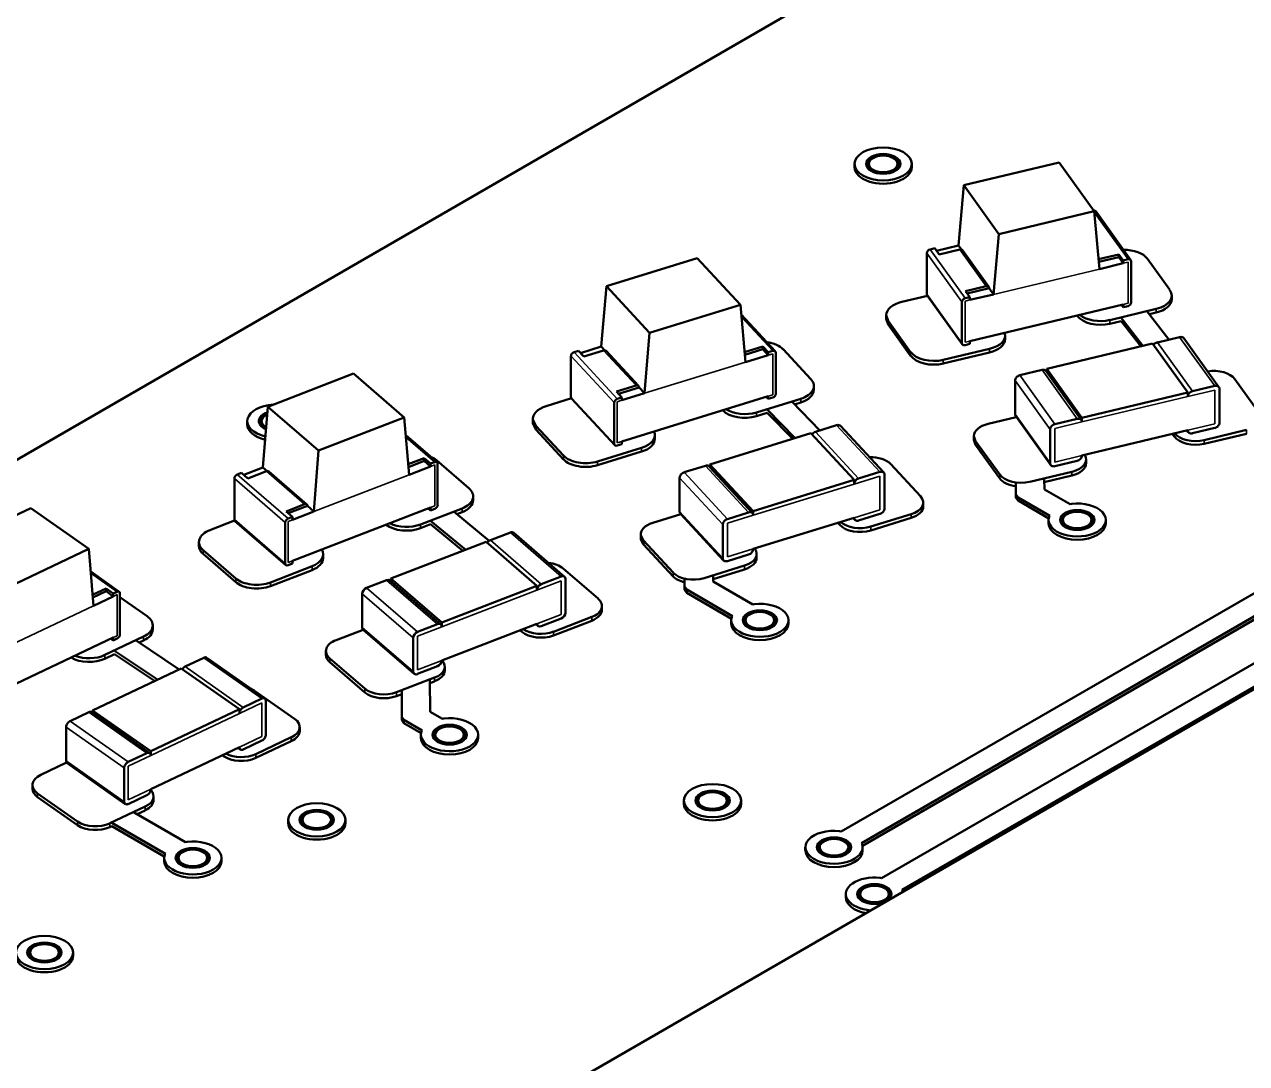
# Model space of a CAD drawing. Header units: inches. Extents: x 9.1 to 24.9, y 4.9 to 17.
# Drawn here: x 14.324 to 15.584, y 13.139 to 14.211 of the extents above; entities that cross this region are included whole.
import ezdxf

# ---------------------------------------------------------------- set-up
doc = ezdxf.new("R2010")
doc.units = ezdxf.units.IN
doc.header["$MEASUREMENT"] = 0
doc.layers.add('Visible (ANSI)', color=7, linetype='Continuous', lineweight=50)
doc.layers.add('Visible Narrow (ANSI)', color=7, linetype='Continuous', lineweight=35)

msp = doc.modelspace()

# ---------------------------------------------------------------- linework, layer by layer
at = {"layer": 'Visible (ANSI)'}
for p, q in [((12.5775, 12.7584), (15.1343, 14.2346)), ((15.18, 14.0672), (15.18, 14.0638)), ((15.2391, 14.0672), (15.2391, 14.0638)), ((15.2927, 14.0452), (15.3909, 14.0687)), ((15.3909, 14.0687), (15.4271, 14.0183)), ((15.2872, 13.9831), (15.2927, 14.0452)), ((15.2927, 14.0452), (15.3289, 13.9948)), ((15.3289, 13.9948), (15.4271, 14.0183)), ((15.4271, 14.0183), (15.4325, 13.9588)), ((15.4649, 13.968), (15.4287, 14.0184)), ((15.3234, 13.9327), (15.3289, 13.9948)), ((16.3816, 13.9816), (13.7675, 12.4724)), ((15.2578, 13.979), (15.2627, 13.9802)), ((15.2627, 13.9802), (15.2672, 13.9739)), ((15.2645, 13.9777), (15.2872, 13.9831)), ((15.2672, 13.9739), (15.2885, 13.979)), ((15.2872, 13.9831), (15.2903, 13.9789)), ((15.3185, 13.9403), (15.2914, 13.9781)), ((14.924, 13.9412), (15.0178, 13.9701)), ((15.0178, 13.9701), (15.0623, 13.922)), ((15.2545, 13.9329), (15.2545, 13.9753)), ((15.4525, 13.9739), (15.4316, 13.9689)), ((15.4319, 13.9661), (15.4525, 13.971)), ((15.4571, 13.9676), (15.4525, 13.9739)), ((15.4525, 13.9739), (15.4525, 13.971)), ((15.4525, 13.971), (15.4571, 13.9647)), ((15.4571, 13.9676), (15.462, 13.9688)), ((15.4571, 13.9676), (15.4571, 13.9647)), ((15.4653, 13.9242), (15.4653, 13.9667)), ((15.482, 13.9694), (15.5051, 13.9372)), ((15.4325, 13.9588), (15.4571, 13.9647)), ((14.9188, 13.8788), (14.924, 13.9412)), ((14.924, 13.9412), (14.9685, 13.8931)), ((15.3156, 13.9412), (15.2943, 13.9361)), ((15.2286, 13.925), (15.2551, 13.9313)), ((15.2911, 13.8812), (15.2549, 13.9316)), ((15.2939, 13.9286), (15.2988, 13.9298)), ((15.2943, 13.9361), (15.2988, 13.9298)), ((15.2961, 13.9336), (15.3189, 13.939)), ((15.2988, 13.9269), (15.3234, 13.9327)), ((15.2988, 13.9269), (15.2988, 13.9298)), ((15.3189, 13.939), (15.3234, 13.9327)), ((15.5071, 13.9314), (15.5071, 13.9276)), ((14.9685, 13.8931), (15.0623, 13.922)), ((15.0623, 13.922), (15.0675, 13.8629)), ((15.2907, 13.8825), (15.2907, 13.9249)), ((15.2988, 13.8844), (15.4571, 13.9223)), ((15.4911, 13.9177), (15.4434, 13.9062)), ((15.4571, 13.9194), (15.4553, 13.9219)), ((15.4571, 13.9223), (15.4571, 13.9194)), ((15.4571, 13.9194), (15.462, 13.9206)), ((15.4819, 13.915), (15.504, 13.886)), ((15.0982, 13.874), (15.0632, 13.9118)), ((15.2127, 13.9074), (15.2127, 13.9112)), ((15.2146, 13.9055), (15.2127, 13.9112)), ((15.2146, 13.9016), (15.2127, 13.9074)), ((15.2378, 13.8732), (15.2146, 13.9055)), ((15.2146, 13.9016), (15.2146, 13.9055)), ((15.4096, 13.9105), (15.4094, 13.9109)), ((15.4551, 13.9052), (15.4434, 13.9024)), ((15.4773, 13.8796), (15.4551, 13.9086)), ((15.4751, 13.8791), (15.4551, 13.9052)), ((15.4911, 13.9138), (15.4841, 13.9121)), ((14.9633, 13.8307), (14.9685, 13.8931)), ((15.2378, 13.8694), (15.2146, 13.9016)), ((15.3352, 13.8903), (15.3352, 13.8865)), ((14.8974, 13.8722), (14.9188, 13.8788)), ((14.9188, 13.8788), (14.9224, 13.8749)), ((15.0854, 13.879), (15.0666, 13.8732)), ((15.0909, 13.873), (15.0854, 13.879)), ((15.0854, 13.879), (15.0854, 13.8761)), ((15.2939, 13.8804), (15.2988, 13.8815)), ((15.2988, 13.8815), (15.2988, 13.8844)), ((15.3783, 13.8559), (15.4874, 13.882)), ((15.5236, 13.8316), (15.4874, 13.882)), ((15.4923, 13.8832), (15.5152, 13.8887)), ((15.5557, 13.837), (15.5196, 13.8874)), ((14.8875, 13.8268), (14.8875, 13.8692)), ((14.8907, 13.873), (14.8954, 13.8745)), ((14.8954, 13.8745), (14.9009, 13.8685)), ((14.9009, 13.8685), (14.9212, 13.8748)), ((14.9572, 13.8382), (14.9238, 13.8743)), ((15.0668, 13.8704), (15.0854, 13.8761)), ((15.0675, 13.8629), (15.0909, 13.8701)), ((15.0854, 13.8761), (15.0909, 13.8701)), ((15.0909, 13.873), (15.0956, 13.8744)), ((15.0909, 13.873), (15.0909, 13.8701)), ((15.0987, 13.8301), (15.0987, 13.8725)), ((15.1065, 13.876), (15.135, 13.8452)), ((15.3193, 13.8766), (15.2715, 13.8651)), ((15.3193, 13.8727), (15.2715, 13.8613)), ((15.3505, 13.8493), (15.3734, 13.8548)), ((15.4139, 13.8031), (15.3777, 13.8535)), ((15.4145, 13.8055), (15.3783, 13.8559)), ((15.3783, 13.8527), (15.3783, 13.8559)), ((14.5747, 13.8168), (14.6631, 13.8509)), ((14.6631, 13.8509), (14.7156, 13.8056)), ((15.3456, 13.8091), (15.3456, 13.8438)), ((15.5722, 13.8453), (15.597, 13.8107)), ((14.9546, 13.8387), (14.9343, 13.8324)), ((14.9343, 13.8324), (14.9399, 13.8264)), ((14.9364, 13.8301), (14.9578, 13.8367)), ((14.9399, 13.8235), (14.9633, 13.8307)), ((14.9399, 13.7811), (15.0909, 13.8277)), ((14.9578, 13.8367), (14.9633, 13.8307)), ((15.0909, 13.8248), (15.0889, 13.827)), ((15.0909, 13.8277), (15.0909, 13.8248)), ((15.1381, 13.8381), (15.1381, 13.8343)), ((15.4145, 13.8055), (15.5236, 13.8316)), ((15.5236, 13.8273), (15.5236, 13.8316)), ((15.5285, 13.8328), (15.5514, 13.8383)), ((15.5563, 13.8004), (15.5563, 13.8351)), ((14.5698, 13.7542), (14.5747, 13.8168)), ((14.5747, 13.8168), (14.6272, 13.7715)), ((14.8619, 13.8174), (14.888, 13.8255)), ((14.9326, 13.7772), (14.8881, 13.8253)), ((14.9321, 13.7786), (14.9321, 13.8211)), ((14.9352, 13.8249), (14.9399, 13.8264)), ((14.9399, 13.8235), (14.9399, 13.8264)), ((15.1244, 13.825), (15.0788, 13.8109)), ((15.0909, 13.8248), (15.0956, 13.8262)), ((15.1156, 13.8218), (15.1443, 13.7924)), ((15.1244, 13.8211), (15.1181, 13.8192)), ((14.5536, 13.802), (14.5536, 13.7986)), ((14.6272, 13.7715), (14.7156, 13.8056)), ((14.7156, 13.8056), (14.7205, 13.7467)), ((14.8482, 13.8043), (14.8482, 13.8004)), ((14.8484, 13.7989), (14.8484, 13.8028)), ((14.8513, 13.7972), (14.8484, 13.8028)), ((15.09, 13.8105), (15.0788, 13.807)), ((15.1188, 13.7845), (15.09, 13.8139)), ((15.1163, 13.7837), (15.09, 13.8105)), ((15.3176, 13.7992), (15.3468, 13.8062)), ((15.3823, 13.7567), (15.3462, 13.8071)), ((15.3866, 13.7989), (15.4095, 13.8044)), ((15.4145, 13.8012), (15.4145, 13.8055)), ((14.8513, 13.7934), (14.8484, 13.7989)), ((14.8798, 13.7664), (14.8513, 13.7972)), ((14.8513, 13.7934), (14.8513, 13.7972)), ((14.8798, 13.7625), (14.8513, 13.7934)), ((15.0308, 13.7573), (15.135, 13.7895)), ((15.1795, 13.7414), (15.135, 13.7895)), ((15.1397, 13.7909), (15.1615, 13.7977)), ((15.21, 13.7489), (15.1654, 13.797)), ((15.3817, 13.7587), (15.3817, 13.7934)), ((15.4145, 13.7665), (15.5236, 13.7926)), ((15.5242, 13.7907), (15.5229, 13.7924)), ((15.5285, 13.7894), (15.5514, 13.7949)), ((15.5843, 13.7929), (15.5406, 13.7824)), ((15.5843, 13.789), (15.5406, 13.7786)), ((14.7494, 13.7596), (14.7171, 13.7875)), ((14.9352, 13.7767), (14.9399, 13.7782)), ((14.9399, 13.7782), (14.9399, 13.7811)), ((14.974, 13.7875), (14.974, 13.7836)), ((15.303, 13.7828), (15.303, 13.7866)), ((15.3048, 13.7814), (15.303, 13.7866)), ((15.3048, 13.7775), (15.303, 13.7828)), ((15.3297, 13.7468), (15.3048, 13.7814)), ((15.3048, 13.7775), (15.3048, 13.7814)), ((15.3297, 13.7429), (15.3048, 13.7775)), ((15.5097, 13.786), (15.5077, 13.7888)), ((14.6223, 13.7088), (14.6272, 13.7715)), ((14.7361, 13.7638), (14.7196, 13.7575)), ((14.7426, 13.7581), (14.7361, 13.7638)), ((14.7361, 13.7638), (14.7361, 13.7609)), ((14.9604, 13.7743), (14.9148, 13.7603)), ((14.9604, 13.7705), (14.9148, 13.7564)), ((15.1662, 13.3788), (15.8396, 13.7674)), ((14.5501, 13.7465), (14.5698, 13.7542)), ((14.5698, 13.7542), (14.5741, 13.7505)), ((14.7199, 13.7546), (14.7361, 13.7609)), ((14.7205, 13.7467), (14.7426, 13.7552)), ((14.7361, 13.7609), (14.7426, 13.7552)), ((14.7426, 13.7581), (14.7471, 13.7598)), ((14.7426, 13.7581), (14.7426, 13.7552)), ((14.7487, 13.7617), (14.7823, 13.7327)), ((14.75, 13.7156), (14.75, 13.7581)), ((15.0042, 13.7492), (15.0261, 13.7559)), ((15.0746, 13.7071), (15.03, 13.7552)), ((15.0754, 13.7092), (15.0308, 13.7573)), ((15.0308, 13.7543), (15.0308, 13.7573)), ((15.8539, 13.7518), (15.187, 13.3668)), ((15.2175, 13.7575), (15.2481, 13.7245)), ((15.3866, 13.7555), (15.4095, 13.761)), ((15.4188, 13.7624), (15.4188, 13.7586)), ((14.5404, 13.7004), (14.5404, 13.7428)), ((14.5433, 13.7468), (14.5477, 13.7485)), ((14.5477, 13.7485), (14.5543, 13.7429)), ((14.5543, 13.7429), (14.5735, 13.7503)), ((14.6151, 13.716), (14.5758, 13.7501)), ((14.9996, 13.7086), (14.9996, 13.7434)), ((15.0754, 13.7092), (15.1795, 13.7414)), ((15.1795, 13.737), (15.1795, 13.7414)), ((15.1842, 13.7428), (15.2061, 13.7496)), ((15.8539, 13.7484), (15.1882, 13.364)), ((15.2108, 13.712), (15.2108, 13.7467)), ((15.4042, 13.7498), (15.3606, 13.7394)), ((15.4042, 13.746), (15.3756, 13.7391)), ((15.3756, 13.7425), (15.3757, 13.7316)), ((15.3464, 13.7264), (15.3464, 13.7382)), ((15.3486, 13.7233), (15.3464, 13.7264)), ((15.3464, 13.723), (15.3464, 13.7264)), ((15.3757, 13.7316), (15.4022, 13.7163)), ((14.6128, 13.7162), (14.5937, 13.7089)), ((14.596, 13.7069), (14.6158, 13.7145)), ((14.6158, 13.7145), (14.6223, 13.7088)), ((14.7867, 13.7244), (14.7867, 13.7205)), ((15.2079, 13.3306), (15.8813, 13.7192)), ((15.2509, 13.718), (15.2509, 13.7142)), ((15.3486, 13.72), (15.3464, 13.723)), ((15.3813, 13.7042), (15.3486, 13.7233)), ((15.3486, 13.72), (15.3486, 13.7233)), ((15.3802, 13.7015), (15.3486, 13.72)), ((15.4022, 13.7163), (15.4039, 13.7167)), ((14.2483, 13.6733), (14.3305, 13.7122)), ((14.3305, 13.7122), (14.3904, 13.6701)), ((14.5937, 13.7089), (14.6002, 13.7032)), ((14.5958, 13.7015), (14.6002, 13.7032)), ((14.6002, 13.6579), (14.7426, 13.7128)), ((14.6002, 13.7003), (14.6223, 13.7088)), ((14.6002, 13.7003), (14.6002, 13.7032)), ((14.7752, 13.712), (14.7322, 13.6954)), ((14.7426, 13.7099), (14.7403, 13.7119)), ((14.7426, 13.7128), (14.7426, 13.7099)), ((14.7426, 13.7099), (14.7471, 13.7116)), ((14.7669, 13.7083), (14.8031, 13.6785)), ((14.7752, 13.7081), (14.7697, 13.706)), ((14.9719, 13.6972), (15.0007, 13.7061)), ((15.0449, 13.6584), (15.0003, 13.7065)), ((15.0488, 13.701), (15.0707, 13.7078)), ((15.0754, 13.7049), (15.0754, 13.7092)), ((15.0754, 13.6702), (15.1795, 13.7023)), ((15.1803, 13.7002), (15.1786, 13.702)), ((15.1842, 13.6994), (15.2061, 13.7062)), ((15.2384, 13.706), (15.1967, 13.6932)), ((15.2384, 13.7022), (15.1967, 13.6893)), ((15.8956, 13.7036), (15.2288, 13.3185)), ((15.3807, 13.7033), (15.3813, 13.7042)), ((14.5152, 13.6896), (14.5406, 13.6994)), ((14.5935, 13.6535), (14.541, 13.6988)), ((14.5929, 13.655), (14.5929, 13.6975)), ((14.7428, 13.6956), (14.7322, 13.6915)), ((14.7789, 13.6693), (14.7428, 13.699)), ((14.7761, 13.6683), (14.7428, 13.6956)), ((15.0441, 13.6605), (15.0441, 13.6953)), ((15.1647, 13.6949), (15.1627, 13.6971)), ((15.3801, 13.7), (15.3801, 13.6966)), ((15.4391, 13.7), (15.4391, 13.6966)), ((14.5037, 13.6772), (14.5037, 13.6733)), ((14.7017, 13.6396), (14.7999, 13.6775)), ((14.8524, 13.6321), (14.7999, 13.6775)), ((14.8044, 13.6792), (14.825, 13.6871)), ((14.881, 13.6414), (14.8285, 13.6868)), ((14.9595, 13.6852), (14.9595, 13.6814)), ((14.9596, 13.68), (14.9596, 13.6839)), ((14.9623, 13.6788), (14.9596, 13.6839)), ((14.9623, 13.6749), (14.9596, 13.68)), ((14.9929, 13.6457), (14.9623, 13.6788)), ((14.9623, 13.6749), (14.9623, 13.6788)), ((14.3082, 13.6311), (14.3904, 13.6701)), ((14.3904, 13.6701), (14.395, 13.6115)), ((14.5417, 13.6398), (14.5081, 13.6689)), ((14.5417, 13.636), (14.5081, 13.665)), ((14.632, 13.6647), (14.632, 13.6608)), ((14.9929, 13.6419), (14.9623, 13.6749)), ((15.0488, 13.6576), (15.0707, 13.6644)), ((15.079, 13.665), (15.079, 13.6611)), ((14.6205, 13.6523), (14.5775, 13.6357)), ((14.5958, 13.6533), (14.6002, 13.655)), ((14.6002, 13.655), (14.6002, 13.6579)), ((15.0665, 13.653), (15.0248, 13.6401)), ((14.4217, 13.626), (14.3922, 13.6468)), ((14.6205, 13.6484), (14.5775, 13.6319)), ((14.6767, 13.6299), (14.6973, 13.6379)), ((14.7533, 13.5922), (14.7008, 13.6375)), ((14.7542, 13.5942), (14.7017, 13.6396)), ((14.7017, 13.6367), (14.7017, 13.6396)), ((14.8569, 13.6338), (14.8775, 13.6418)), ((14.8793, 13.6501), (14.9154, 13.6189)), ((14.8819, 13.6044), (14.8819, 13.6391)), ((15.0047, 13.6314), (15.0047, 13.639)), ((15.0665, 13.6491), (15.034, 13.6391)), ((15.034, 13.6424), (15.034, 13.6366)), ((14.408, 13.6294), (14.3941, 13.6228)), ((14.3943, 13.62), (14.408, 13.6265)), ((14.4155, 13.6241), (14.408, 13.6294)), ((14.408, 13.6294), (14.408, 13.6265)), ((14.408, 13.6265), (14.4155, 13.6212)), ((14.4155, 13.6241), (14.4196, 13.626)), ((14.7542, 13.5942), (14.8524, 13.6321)), ((14.8524, 13.6278), (14.8524, 13.6321)), ((15.007, 13.6283), (15.0047, 13.6314)), ((15.0047, 13.628), (15.0047, 13.6314)), ((15.007, 13.6249), (15.0047, 13.628)), ((15.0541, 13.6009), (15.007, 13.6283)), ((15.007, 13.6249), (15.007, 13.6283)), ((15.034, 13.6366), (15.0749, 13.6129)), ((14.395, 13.6115), (14.4155, 13.6212)), ((14.4155, 13.6241), (14.4155, 13.6212)), ((14.4224, 13.582), (14.4224, 13.6244)), ((14.4224, 13.6205), (14.4504, 13.6007)), ((14.6723, 13.5891), (14.6723, 13.6239)), ((15.0529, 13.5981), (15.007, 13.6249)), ((15.0749, 13.6129), (15.0766, 13.6133)), ((14.9089, 13.6), (14.8696, 13.5848)), ((14.9194, 13.6113), (14.9194, 13.6075)), ((15.0534, 13.5999), (15.0541, 13.6009)), ((14.4563, 13.5913), (14.4563, 13.5874)), ((14.7292, 13.5846), (14.7498, 13.5925)), ((14.7542, 13.5899), (14.7542, 13.5942)), ((14.7542, 13.5552), (14.8524, 13.593)), ((14.8534, 13.5907), (14.8512, 13.5926)), ((14.8569, 13.5904), (14.8775, 13.5984)), ((14.9089, 13.5961), (14.8696, 13.581)), ((15.0528, 13.5966), (15.0528, 13.5932)), ((15.1119, 13.5966), (15.1119, 13.5932)), ((14.2831, 13.516), (14.4155, 13.5788)), ((14.4468, 13.5797), (14.4069, 13.5608)), ((14.4155, 13.5759), (14.413, 13.5776)), ((14.4155, 13.5788), (14.4155, 13.5759)), ((14.4155, 13.5759), (14.4196, 13.5778)), ((14.4391, 13.5756), (14.4834, 13.546)), ((14.4468, 13.5759), (14.442, 13.5736)), ((14.6453, 13.5762), (14.6731, 13.5869)), ((14.7257, 13.5415), (14.6732, 13.5868)), ((14.7248, 13.5438), (14.7248, 13.5785)), ((14.8369, 13.5847), (14.835, 13.5863)), ((14.461, 13.5354), (14.4167, 13.565)), ((14.6348, 13.5649), (14.6348, 13.561)), ((14.4167, 13.5616), (14.4069, 13.557)), ((14.458, 13.534), (14.4167, 13.5616)), ((14.4897, 13.5489), (14.5088, 13.558)), ((14.5718, 13.5159), (14.5119, 13.558)), ((14.6748, 13.5261), (14.6387, 13.5573)), ((14.6748, 13.5222), (14.6387, 13.5534)), ((14.3942, 13.5037), (14.4855, 13.547)), ((14.5455, 13.5048), (14.4855, 13.547)), ((14.7469, 13.5375), (14.7076, 13.5223)), ((14.7292, 13.5412), (14.7498, 13.5491)), ((14.7574, 13.5488), (14.7574, 13.545)), ((14.7421, 13.5352), (14.7423, 13.5022)), ((14.7469, 13.5336), (14.7421, 13.5318)), ((14.5496, 13.5068), (14.5688, 13.5159)), ((14.5611, 13.524), (14.6023, 13.495)), ((14.5729, 13.4787), (14.5729, 13.5135)), ((14.7129, 13.5205), (14.7076, 13.5185)), ((14.7131, 13.497), (14.7129, 13.5239)), ((14.7131, 13.4936), (14.7129, 13.5205)), ((14.371, 13.4927), (14.3901, 13.5018)), ((14.4531, 13.4596), (14.3932, 13.5018)), ((14.4542, 13.4616), (14.3942, 13.5037)), ((14.3942, 13.5011), (14.3942, 13.5037)), ((14.4542, 13.4616), (14.5455, 13.5048)), ((14.5455, 13.5005), (14.5455, 13.5048)), ((14.7423, 13.5022), (14.7549, 13.4949)), ((14.3669, 13.4517), (14.3669, 13.4864)), ((14.6077, 13.4864), (14.6077, 13.4825)), ((14.7153, 13.4939), (14.7131, 13.497)), ((14.7131, 13.4936), (14.7131, 13.497)), ((14.7153, 13.4905), (14.7131, 13.4936)), ((14.734, 13.4828), (14.7153, 13.4939)), ((14.7153, 13.4905), (14.7153, 13.4939)), ((14.7329, 13.4801), (14.7153, 13.4905)), ((14.7549, 13.4949), (14.7565, 13.4953)), ((14.599, 13.4759), (14.5625, 13.4585)), ((14.7328, 13.4786), (14.7328, 13.4752)), ((14.7333, 13.4819), (14.734, 13.4828)), ((14.7918, 13.4786), (14.7918, 13.4752)), ((14.4542, 13.4225), (14.5455, 13.4658)), ((14.4542, 13.4572), (14.4542, 13.4616)), ((14.5465, 13.4634), (14.5441, 13.4651)), ((14.5496, 13.4634), (14.5688, 13.4725)), ((14.599, 13.472), (14.5625, 13.4547)), ((14.3407, 13.4372), (14.3673, 13.4499)), ((14.4278, 13.4071), (14.3679, 13.4493)), ((14.4309, 13.4505), (14.4501, 13.4596)), ((14.5293, 13.4566), (14.528, 13.4575)), ((14.4268, 13.4095), (14.4268, 13.4443)), ((14.3321, 13.4267), (14.3321, 13.4228)), ((14.3786, 13.3891), (14.3374, 13.418)), ((14.3786, 13.3852), (14.3374, 13.4142)), ((14.4309, 13.4071), (14.4501, 13.4162)), ((14.457, 13.415), (14.457, 13.4112)), ((15.004, 13.4107), (15.004, 13.4073)), ((15.063, 13.4107), (15.063, 13.4073)), ((14.4484, 13.4045), (14.4119, 13.3872)), ((14.4369, 13.3985), (14.4901, 13.3678)), ((14.4484, 13.4006), (14.4401, 13.3967)), ((14.4693, 13.3558), (14.4141, 13.3877)), ((14.5957, 13.3908), (14.5957, 13.3874)), ((14.6548, 13.3908), (14.6548, 13.3874)), ((14.4141, 13.3844), (14.4119, 13.3833)), ((14.4681, 13.353), (14.4141, 13.3844)), ((15.1645, 13.3792), (15.1662, 13.3788)), ((14.4901, 13.3678), (14.4918, 13.3682)), ((15.1292, 13.3625), (15.1292, 13.3591)), ((15.187, 13.3668), (15.1877, 13.3658)), ((15.1883, 13.3625), (15.1883, 13.3591)), ((14.468, 13.3515), (14.468, 13.3481)), ((14.4686, 13.3548), (14.4693, 13.3558)), ((14.5271, 13.3515), (14.5271, 13.3481)), ((15.2063, 13.331), (15.2079, 13.3306)), ((15.171, 13.3143), (15.171, 13.3109)), ((15.2288, 13.3185), (15.2295, 13.3176)), ((14.374, 13.254), (14.374, 13.2506))]:
    msp.add_line(p, q, dxfattribs=at)
for centre, major_axis in [((15.2095, 14.0672), (-0.0295, 0)), ((15.2095, 14.0672), (0.0177, 0)), ((15.2095, 14.0672), (-0.0162, 0)), ((15.2095, 14.0672), (-0.0148, 0)), ((15.4096, 13.7), (0.0177, 0)), ((15.4096, 13.7), (-0.0162, 0)), ((15.4096, 13.7), (-0.0148, 0)), ((15.0823, 13.5966), (0.0177, 0)), ((15.0823, 13.5966), (-0.0162, 0)), ((15.0823, 13.5966), (-0.0148, 0)), ((14.7623, 13.4786), (0.0177, 0)), ((14.7623, 13.4786), (-0.0162, 0)), ((14.7623, 13.4786), (-0.0148, 0)), ((15.0335, 13.4107), (-0.0295, 0)), ((15.0335, 13.4107), (0.0177, 0)), ((15.0335, 13.4107), (-0.0162, 0)), ((15.0335, 13.4107), (-0.0148, 0)), ((14.6253, 13.3908), (-0.0295, 0)), ((14.6253, 13.3908), (0.0177, 0)), ((14.6253, 13.3908), (-0.0162, 0)), ((14.6253, 13.3908), (-0.0148, 0)), ((14.4975, 13.3515), (0.0177, 0)), ((14.4975, 13.3515), (-0.0162, 0)), ((15.1588, 13.3625), (0.0177, 0)), ((15.1588, 13.3625), (-0.0162, 0)), ((15.1588, 13.3625), (-0.0148, 0)), ((14.4975, 13.3515), (-0.0148, 0)), ((15.2005, 13.3143), (0.0177, 0)), ((15.2005, 13.3143), (-0.0162, 0)), ((15.2005, 13.3143), (-0.0148, 0)), ((14.3445, 13.254), (-0.0295, 0)), ((14.3445, 13.254), (0.0177, 0)), ((14.3445, 13.254), (-0.0162, 0)), ((14.3445, 13.254), (-0.0148, 0))]:
    msp.add_ellipse(centre, major_axis=major_axis, ratio=0.57735, dxfattribs=at)
for centre, major_axis, ratio, start_param, end_param in [((15.2095, 14.0638), (-0.0295, 0), 0.57735, 0, 3.141593), ((15.4258, 14.0163), (0.00288, 0.00207), 0.754344, 0, 0.909344), ((15.2578, 13.9761), (0.00288, 0.00207), 0.754344, 1.074737, 2.645534), ((15.2885, 13.9761), (0.00288, 0.00207), 0.754344, 0, 1.074737), ((15.4581, 13.9637), (0.0258, 0), 0.57735, 0.3927, 1.605849), ((15.462, 13.9659), (0.00288, 0.00207), 0.754344, 5.787126, 7.357923), ((15.3156, 13.9383), (0.00288, 0.00207), 0.754344, 5.787126, 7.357923), ((15.2578, 13.9337), (-0.00288, -0.00207), 0.754344, 5.787126, 6.283185), ((15.2939, 13.9257), (0.00288, 0.00207), 0.754344, 1.074737, 2.645534), ((15.4813, 13.9314), (0.0258, 0), 0.57735, 5.105089, 6.675885), ((15.4813, 13.9276), (0.0258, 0), 0.57735, 5.105089, 6.283185), ((15.2385, 13.9112), (-0.0258, 0), 0.57735, 5.105095, 6.283178), ((15.462, 13.9235), (-0.00288, -0.00207), 0.754344, 1.074737, 2.645534), ((15.4335, 13.9162), (-0.0258, 0), 0.57735, 0.3927, 1.963496), ((15.4335, 13.92), (-0.0258, 0), 0.57735, 0.603435, 1.963496), ((15.3094, 13.8903), (0.0258, 0), 0.57735, 5.105089, 6.46515), ((15.0837, 13.8689), (0.0258, 0), 0.57735, 0.49087, 1.348389), ((15.2939, 13.8833), (-0.00288, -0.00207), 0.754344, 5.787126, 7.357923), ((15.3094, 13.8865), (0.0258, 0), 0.57735, 5.105089, 6.283185), ((15.4923, 13.8789), (0.00432, 0.0031), 0.754344, 1.074737, 1.986137), ((15.5152, 13.8843), (0.00432, 0.0031), 0.754344, 0, 1.074737), ((14.8907, 13.8702), (0.0026, 0.00241), 0.720086, 0.982801, 2.553598), ((14.9212, 13.8719), (0.0026, 0.00241), 0.720086, 0, 0.982801), ((15.0956, 13.8715), (0.0026, 0.00241), 0.720086, 5.69519, 7.265987), ((15.2617, 13.8789), (-0.0258, 0), 0.57735, 0.3927, 1.963496), ((15.2617, 13.8751), (-0.0258, 0), 0.57735, 0.3927, 1.963496), ((15.3734, 13.8504), (0.00432, 0.0031), 0.754344, 0, 1.074737), ((15.5504, 13.8401), (0.0236, 0), 0.57735, 0.392709, 1.839644), ((15.1122, 13.8381), (0.0258, 0), 0.57735, 5.203255, 6.77406), ((15.3505, 13.8449), (0.00432, 0.0031), 0.754344, 1.074737, 2.645534), ((14.8907, 13.8277), (-0.0026, -0.00241), 0.720086, 5.69519, 6.283185), ((14.9546, 13.8358), (0.0026, 0.00241), 0.720086, 5.69519, 7.265987), ((15.0956, 13.8291), (-0.0026, -0.00241), 0.720086, 0.982801, 2.553598), ((15.1122, 13.8343), (0.0258, 0), 0.57735, 5.203255, 6.283185), ((15.5285, 13.8285), (0.00432, 0.0031), 0.754344, 1.074737, 2.645534), ((15.5514, 13.8339), (0.00432, 0.0031), 0.754344, 5.787126, 7.357923), ((14.5832, 13.802), (-0.0295, 0), 0.57735, 4.809423, 7.479008), ((14.8741, 13.8043), (-0.0258, 0), 0.57735, 5.203247, 6.381371), ((14.9352, 13.822), (0.0026, 0.00241), 0.720086, 0.982801, 2.553598), ((15.0667, 13.8241), (-0.0258, 0), 0.57735, 0.722461, 2.061673), ((14.5832, 13.802), (-0.0177, 0), 0.57735, 5.237226, 7.238704), ((14.5832, 13.802), (-0.0162, 0), 0.57735, 5.297971, 7.177959), ((14.5832, 13.802), (-0.0148, 0), 0.57735, 5.371621, 7.10431), ((15.0667, 13.8202), (-0.0258, 0), 0.57735, 0.492332, 2.061673), ((15.3505, 13.8102), (-0.00432, -0.0031), 0.754344, 5.787126, 6.283185), ((15.4095, 13.8), (0.00432, 0.0031), 0.754344, 5.787126, 7.357923), ((14.5832, 13.7986), (-0.0295, 0), 0.57735, 0, 1.186348), ((14.8741, 13.8004), (-0.0258, 0), 0.57735, 0, 0.098186), ((14.9482, 13.7875), (0.0258, 0), 0.57735, 5.203255, 6.542475), ((15.1397, 13.7866), (0.0039, 0.00361), 0.720086, 0.982801, 1.851842), ((15.1615, 13.7934), (0.0039, 0.00361), 0.720086, 0, 0.982801), ((15.3267, 13.7866), (-0.0236, 0), 0.57735, 5.105072, 6.283197), ((15.3866, 13.7945), (0.00432, 0.0031), 0.754344, 1.074737, 2.645534), ((15.5316, 13.795), (-0.0236, 0), 0.57735, 0.429765, 1.963483), ((15.5285, 13.7937), (-0.00432, -0.0031), 0.754344, 5.787126, 7.357923), ((15.5514, 13.7992), (-0.00432, -0.0031), 0.754344, 1.074737, 2.645534), ((14.9352, 13.7796), (-0.0026, -0.00241), 0.720086, 5.69519, 7.265987), ((14.9482, 13.7836), (0.0258, 0), 0.57735, 5.203255, 6.283185), ((15.5316, 13.7912), (-0.0236, 0), 0.57735, 0.392709, 1.963483), ((14.7272, 13.7534), (0.0258, 0), 0.57735, 0.589036, 0.9248), ((14.9026, 13.7734), (-0.0258, 0), 0.57735, 0.49087, 2.061673), ((15.1966, 13.7511), (0.0236, 0), 0.57735, 0.490878, 1.627791), ((15.3952, 13.7624), (0.0236, 0), 0.57735, 5.105091, 6.638822), ((15.4095, 13.7653), (-0.00432, -0.0031), 0.754344, 1.074737, 2.645534), ((14.7471, 13.7569), (0.00232, 0.00268), 0.678892, 5.617228, 7.188024), ((14.9026, 13.7696), (-0.0258, 0), 0.57735, 0.49087, 2.061673), ((15.0261, 13.7516), (0.0039, 0.00361), 0.720086, 0, 0.982801), ((15.3866, 13.7598), (-0.00432, -0.0031), 0.754344, 5.787126, 7.357923), ((15.3952, 13.7586), (0.0236, 0), 0.57735, 5.105091, 6.283185), ((14.5433, 13.7439), (0.00232, 0.00268), 0.678892, 0.904839, 2.475635), ((14.5735, 13.7474), (0.00232, 0.00268), 0.678892, 0, 0.904839), ((15.0042, 13.7448), (0.0039, 0.00361), 0.720086, 0.982801, 2.553598), ((15.1842, 13.7385), (0.0039, 0.00361), 0.720086, 0.982801, 2.553598), ((15.2061, 13.7452), (0.0039, 0.00361), 0.720086, 5.69519, 7.265987), ((15.3515, 13.752), (-0.0236, 0), 0.57735, 0.392709, 1.963483), ((15.3515, 13.7481), (-0.0236, 0), 0.57735, 0.392709, 1.353791), ((14.7608, 13.7244), (0.0258, 0), 0.57735, 5.301431, 6.872241), ((14.6128, 13.7134), (0.00232, 0.00268), 0.678892, 5.617228, 7.188024), ((14.7471, 13.7145), (-0.00232, -0.00268), 0.678892, 0.904839, 2.475635), ((14.7608, 13.7205), (0.0258, 0), 0.57735, 5.301431, 6.283185), ((15.2272, 13.718), (0.0236, 0), 0.57735, 5.203276, 6.774051), ((15.2272, 13.7142), (0.0236, 0), 0.57735, 5.203276, 6.283185), ((15.4096, 13.7), (0.0295, 0), 0.57735, 2.945246, 8.050329), ((14.5958, 13.6986), (0.00232, 0.00268), 0.678892, 0.904839, 2.475635), ((15.0042, 13.7101), (-0.0039, -0.00361), 0.720086, 5.69519, 6.283185), ((15.0488, 13.6967), (0.0039, 0.00361), 0.720086, 0.982801, 2.553598), ((15.0707, 13.7035), (0.0039, 0.00361), 0.720086, 5.69519, 7.265987), ((15.1842, 13.7038), (-0.0039, -0.00361), 0.720086, 5.69519, 7.265987), ((15.2061, 13.7105), (-0.0039, -0.00361), 0.720086, 0.982801, 2.553598), ((14.5296, 13.6772), (-0.0258, 0), 0.57735, 5.301431, 6.872241), ((14.5433, 13.7015), (-0.00232, -0.00268), 0.678892, 5.617228, 6.283185), ((14.7179, 13.7039), (-0.0258, 0), 0.57735, 0.628014, 2.159852), ((14.7179, 13.7078), (-0.0258, 0), 0.57735, 0.845837, 2.159852), ((14.9831, 13.6852), (-0.0236, 0), 0.57735, 5.203262, 6.381358), ((15.1856, 13.7013), (-0.0236, 0), 0.57735, 0.490878, 2.061666), ((15.1856, 13.7052), (-0.0236, 0), 0.57735, 0.554668, 2.061666), ((15.4096, 13.6966), (0.0295, 0), 0.57735, 3.141593, 6.283185), ((14.8044, 13.6748), (0.00347, 0.00402), 0.678892, 0.904839, 1.740118), ((14.825, 13.6828), (0.00347, 0.00402), 0.678892, 0, 0.904839), ((14.9831, 13.6814), (-0.0236, 0), 0.57735, 0, 0.098172), ((14.5296, 13.6733), (-0.0258, 0), 0.57735, 0, 0.589056), ((14.6061, 13.6647), (0.0258, 0), 0.57735, 5.301431, 6.615438), ((15.0554, 13.665), (0.0236, 0), 0.57735, 5.203276, 6.710257), ((15.0707, 13.6687), (-0.0039, -0.00361), 0.720086, 0.982801, 2.553598), ((14.5958, 13.6562), (-0.00232, -0.00268), 0.678892, 5.617228, 7.188024), ((14.6061, 13.6608), (0.0258, 0), 0.57735, 5.301431, 6.283185), ((14.8597, 13.6425), (0.0236, 0), 0.57735, 0.589058, 1.378893), ((15.0488, 13.662), (-0.0039, -0.00361), 0.720086, 5.69519, 7.265987), ((15.0554, 13.6611), (0.0236, 0), 0.57735, 5.203276, 6.283185), ((14.5632, 13.6481), (-0.0258, 0), 0.57735, 0.589036, 2.159852), ((14.6973, 13.6335), (0.00347, 0.00402), 0.678892, 0, 0.904839), ((14.8775, 13.6374), (0.00347, 0.00402), 0.678892, 5.617228, 7.188024), ((15.0137, 13.6521), (-0.0236, 0), 0.57735, 0.490878, 2.061666), ((15.0137, 13.6483), (-0.0236, 0), 0.57735, 0.490878, 1.181815), ((14.4196, 13.6231), (0.00204, 0.0029), 0.63116, 5.551937, 7.122734), ((14.5632, 13.6443), (-0.0258, 0), 0.57735, 0.589036, 2.159852), ((14.6767, 13.6256), (0.00347, 0.00402), 0.678892, 0.904839, 2.475635), ((14.8569, 13.6295), (0.00347, 0.00402), 0.678892, 0.904839, 2.475635), ((14.8958, 13.6113), (0.0236, 0), 0.57735, 5.301437, 6.872235), ((15.0823, 13.5966), (0.0295, 0), 0.57735, 2.945246, 8.050329), ((14.4304, 13.5913), (0.0258, 0), 0.57735, 5.399603, 6.97042), ((14.8775, 13.6027), (-0.00347, -0.00402), 0.678892, 0.904839, 2.475635), ((14.8958, 13.6075), (0.0236, 0), 0.57735, 5.301437, 6.283185), ((14.4304, 13.5874), (0.0258, 0), 0.57735, 5.399603, 6.283185), ((14.6767, 13.5909), (-0.00347, -0.00402), 0.678892, 5.617228, 6.283185), ((14.7498, 13.5882), (0.00347, 0.00402), 0.678892, 5.617228, 7.188024), ((14.8565, 13.5962), (-0.0236, 0), 0.57735, 0.685057, 2.159836), ((14.8569, 13.5947), (-0.00347, -0.00402), 0.678892, 5.617228, 7.188024), ((15.0823, 13.5932), (0.0295, 0), 0.57735, 3.141593, 6.283185), ((14.4196, 13.5807), (-0.00204, -0.0029), 0.63116, 0.839548, 2.410345), ((14.6584, 13.5649), (-0.0236, 0), 0.57735, 5.301437, 6.872235), ((14.7292, 13.5802), (0.00347, 0.00402), 0.678892, 0.904839, 2.475635), ((14.8565, 13.5923), (-0.0236, 0), 0.57735, 0.589058, 2.159836), ((14.3905, 13.5685), (-0.0258, 0), 0.57735, 0.76974, 2.258031), ((14.3905, 13.5723), (-0.0258, 0), 0.57735, 0.973441, 2.258031), ((14.5088, 13.5537), (0.00306, 0.00435), 0.63116, 0, 0.839548), ((14.6584, 13.561), (-0.0236, 0), 0.57735, 0, 0.58905), ((14.7338, 13.5488), (0.0236, 0), 0.57735, 5.301437, 6.77623), ((14.7498, 13.5535), (-0.00347, -0.00402), 0.678892, 0.904839, 2.475635), ((14.4897, 13.5446), (0.00306, 0.00435), 0.63116, 0.839548, 1.647414), ((14.7292, 13.5455), (-0.00347, -0.00402), 0.678892, 5.617228, 7.188024), ((14.7338, 13.545), (0.0236, 0), 0.57735, 5.301437, 6.283185), ((14.5428, 13.5154), (0.0236, 0), 0.57735, 0.687233, 0.929026), ((14.6945, 13.5337), (-0.0236, 0), 0.57735, 0.589058, 2.159836), ((14.5688, 13.5115), (0.00306, 0.00435), 0.63116, 5.551937, 7.122734), ((14.6945, 13.5298), (-0.0236, 0), 0.57735, 0.589058, 2.159836), ((14.3901, 13.4975), (0.00306, 0.00435), 0.63116, 0, 0.839548), ((14.5496, 13.5024), (0.00306, 0.00435), 0.63116, 0.839548, 2.410345), ((14.371, 13.4884), (0.00306, 0.00435), 0.63116, 0.839548, 2.410345), ((14.5841, 13.4864), (0.0236, 0), 0.57735, 5.399613, 6.970407), ((14.7623, 13.4786), (0.0295, 0), 0.57735, 2.945246, 8.050329), ((14.5688, 13.4768), (-0.00306, -0.00435), 0.63116, 0.839548, 2.410345), ((14.5841, 13.4825), (0.0236, 0), 0.57735, 5.399613, 6.283185), ((14.7623, 13.4752), (0.0295, 0), 0.57735, 3.141593, 6.283185), ((14.5496, 13.4677), (-0.00306, -0.00435), 0.63116, 5.551937, 7.122734), ((14.371, 13.4537), (-0.00306, -0.00435), 0.63116, 5.551937, 6.283185), ((14.4309, 13.4462), (0.00306, 0.00435), 0.63116, 0.839548, 2.410345), ((14.4501, 13.4553), (0.00306, 0.00435), 0.63116, 5.551937, 7.122734), ((14.5475, 13.4652), (-0.0236, 0), 0.57735, 0.687233, 2.258014), ((14.5475, 13.4691), (-0.0236, 0), 0.57735, 0.820687, 2.258014), ((14.3557, 13.4267), (-0.0236, 0), 0.57735, 5.399613, 6.970407), ((14.3557, 13.4228), (-0.0236, 0), 0.57735, 0, 0.687221), ((14.4334, 13.415), (0.0236, 0), 0.57735, 5.399613, 6.786447), ((14.4334, 13.4112), (0.0236, 0), 0.57735, 5.399613, 6.283185), ((14.4501, 13.4206), (-0.00306, -0.00435), 0.63116, 0.839548, 2.410345), ((14.4309, 13.4115), (-0.00306, -0.00435), 0.63116, 5.551937, 7.122734), ((15.0335, 13.4073), (-0.0295, 0), 0.57735, 0, 3.141593), ((14.3969, 13.3977), (-0.0236, 0), 0.57735, 0.687233, 2.258014), ((14.6253, 13.3874), (-0.0295, 0), 0.57735, 0, 3.141593), ((14.3969, 13.3939), (-0.0236, 0), 0.57735, 0.687233, 2.258014), ((15.1588, 13.3625), (0.0295, 0), 0.57735, 1.374449, 6.479532), ((14.4975, 13.3515), (0.0295, 0), 0.57735, 2.945246, 8.050329), ((14.4975, 13.3481), (0.0295, 0), 0.57735, 3.141593, 6.283185), ((15.1588, 13.3591), (0.0295, 0), 0.57735, 3.141593, 6.283185), ((15.2005, 13.3143), (-0.0295, 0), 0.57735, 4.516042, 7.716256), ((15.2005, 13.3109), (-0.0295, 0), 0.57735, 0, 1.267149), ((15.2005, 13.3143), (0.0295, 0), 0.57735, 0.137726, 0.196347), ((14.3445, 13.2506), (-0.0295, 0), 0.57735, 0, 3.141593)]:
    msp.add_ellipse(centre, major_axis=major_axis, ratio=ratio, start_param=start_param, end_param=end_param, dxfattribs=at)
at = {"layer": 'Visible Narrow (ANSI)'}
for p, q in [((15.462, 13.9688), (15.4271, 14.0173)), ((15.2939, 13.9286), (15.2578, 13.979)), ((15.3156, 13.9412), (15.2885, 13.979)), ((15.2907, 13.9249), (15.2545, 13.9753)), ((15.4571, 13.9647), (15.462, 13.9659)), ((15.462, 13.9235), (15.462, 13.9659)), ((15.4325, 13.9588), (15.3234, 13.9327)), ((15.2907, 13.8825), (15.2545, 13.9329)), ((15.2939, 13.9257), (15.2988, 13.9269)), ((15.2939, 13.8833), (15.2939, 13.9257)), ((15.4571, 13.9223), (15.462, 13.9235)), ((15.4911, 13.9138), (15.4911, 13.9177)), ((15.0956, 13.8744), (15.0634, 13.9092)), ((15.4096, 13.9105), (15.4096, 13.9109)), ((15.4434, 13.9024), (15.4434, 13.9062)), ((15.2939, 13.8833), (15.2988, 13.8844)), ((15.5285, 13.8328), (15.4923, 13.8832)), ((15.5514, 13.8383), (15.5152, 13.8887)), ((14.9321, 13.8211), (14.8875, 13.8692)), ((14.9352, 13.8249), (14.8907, 13.873)), ((14.9546, 13.8387), (14.9212, 13.8748)), ((15.0909, 13.8701), (15.0956, 13.8715)), ((15.0956, 13.8291), (15.0956, 13.8715)), ((15.2378, 13.8694), (15.2378, 13.8732)), ((15.2715, 13.8613), (15.2715, 13.8651)), ((15.3193, 13.8727), (15.3193, 13.8766)), ((15.0675, 13.8629), (14.9633, 13.8307)), ((15.4095, 13.8044), (15.3734, 13.8548)), ((15.3817, 13.7934), (15.3456, 13.8438)), ((15.3866, 13.7989), (15.3505, 13.8493)), ((14.9321, 13.7786), (14.8875, 13.8268)), ((15.0909, 13.8277), (15.0956, 13.8291)), ((15.4145, 13.8012), (15.5236, 13.8273)), ((15.5236, 13.8273), (15.5514, 13.8339)), ((15.5514, 13.7992), (15.5514, 13.8339)), ((14.9352, 13.822), (14.9399, 13.8235)), ((14.9352, 13.7796), (14.9352, 13.822)), ((15.1244, 13.8211), (15.1244, 13.825)), ((15.0788, 13.807), (15.0788, 13.8109)), ((15.3817, 13.7587), (15.3456, 13.8091)), ((15.1842, 13.7428), (15.1397, 13.7909)), ((15.2061, 13.7496), (15.1615, 13.7977)), ((15.3866, 13.7945), (15.4145, 13.8012)), ((15.3866, 13.7598), (15.3866, 13.7945)), ((15.5097, 13.786), (15.5097, 13.7893)), ((15.5236, 13.7926), (15.5514, 13.7992)), ((15.5843, 13.789), (15.5843, 13.7929)), ((14.7471, 13.7598), (14.7173, 13.7855)), ((14.9352, 13.7796), (14.9399, 13.7811)), ((15.5406, 13.7786), (15.5406, 13.7824)), ((14.8798, 13.7625), (14.8798, 13.7664)), ((14.9604, 13.7705), (14.9604, 13.7743)), ((15.3866, 13.7598), (15.4145, 13.7665)), ((14.7426, 13.7552), (14.7471, 13.7569)), ((14.7471, 13.7145), (14.7471, 13.7569)), ((14.9148, 13.7564), (14.9148, 13.7603)), ((15.0707, 13.7078), (15.0261, 13.7559)), ((14.5929, 13.6975), (14.5404, 13.7428)), ((14.5958, 13.7015), (14.5433, 13.7468)), ((14.6128, 13.7162), (14.5735, 13.7503)), ((14.7205, 13.7467), (14.6223, 13.7088)), ((15.0441, 13.6953), (14.9996, 13.7434)), ((15.0488, 13.701), (15.0042, 13.7492)), ((15.1795, 13.737), (15.2061, 13.7452)), ((15.2061, 13.7105), (15.2061, 13.7452)), ((15.3297, 13.7429), (15.3297, 13.7468)), ((15.3606, 13.7389), (15.3606, 13.7394)), ((15.4042, 13.746), (15.4042, 13.7498)), ((15.0754, 13.7049), (15.1795, 13.737)), ((14.7426, 13.7128), (14.7471, 13.7145)), ((14.7752, 13.7081), (14.7752, 13.712)), ((15.0441, 13.6605), (14.9996, 13.7086)), ((15.0488, 13.6967), (15.0754, 13.7049)), ((15.1795, 13.7023), (15.2061, 13.7105)), ((15.2384, 13.7022), (15.2384, 13.706)), ((14.5929, 13.655), (14.5404, 13.7004)), ((14.5958, 13.6986), (14.6002, 13.7003)), ((14.5958, 13.6562), (14.5958, 13.6986)), ((14.7322, 13.6915), (14.7322, 13.6954)), ((15.0488, 13.662), (15.0488, 13.6967)), ((15.1647, 13.6949), (15.1647, 13.6978)), ((15.1967, 13.6893), (15.1967, 13.6932)), ((14.8569, 13.6338), (14.8044, 13.6792)), ((14.8775, 13.6418), (14.825, 13.6871)), ((14.5081, 13.665), (14.5081, 13.6689)), ((15.0488, 13.662), (15.0754, 13.6702)), ((14.5958, 13.6562), (14.6002, 13.6579)), ((14.6205, 13.6484), (14.6205, 13.6523)), ((15.0665, 13.6491), (15.0665, 13.653)), ((14.4196, 13.626), (14.3923, 13.6452)), ((14.5417, 13.636), (14.5417, 13.6398)), ((14.7498, 13.5925), (14.6973, 13.6379)), ((14.9929, 13.6419), (14.9929, 13.6457)), ((15.0248, 13.6396), (15.0248, 13.6401)), ((14.5775, 13.6319), (14.5775, 13.6357)), ((14.7292, 13.5846), (14.6767, 13.6299)), ((14.7542, 13.5899), (14.8524, 13.6278)), ((14.8524, 13.6278), (14.8775, 13.6374)), ((14.8775, 13.6027), (14.8775, 13.6374)), ((14.4155, 13.6212), (14.4196, 13.6231)), ((14.4196, 13.5807), (14.4196, 13.6231)), ((14.7248, 13.5785), (14.6723, 13.6239)), ((14.395, 13.6115), (14.3037, 13.5682)), ((14.8524, 13.593), (14.8775, 13.6027)), ((14.9089, 13.5961), (14.9089, 13.6)), ((14.7248, 13.5438), (14.6723, 13.5891)), ((14.7292, 13.5802), (14.7542, 13.5899)), ((14.4155, 13.5788), (14.4196, 13.5807)), ((14.4468, 13.5759), (14.4468, 13.5797)), ((14.7292, 13.5455), (14.7292, 13.5802)), ((14.8369, 13.5847), (14.8369, 13.587)), ((14.8696, 13.581), (14.8696, 13.5848)), ((14.4069, 13.557), (14.4069, 13.5608)), ((14.5688, 13.5159), (14.5088, 13.558)), ((14.6387, 13.5534), (14.6387, 13.5573)), ((14.7292, 13.5455), (14.7542, 13.5552)), ((14.5496, 13.5068), (14.4897, 13.5489)), ((14.7469, 13.5336), (14.7469, 13.5375)), ((14.6748, 13.5222), (14.6748, 13.5261)), ((14.5455, 13.5005), (14.5688, 13.5115)), ((14.5688, 13.4768), (14.5688, 13.5115)), ((14.7076, 13.5185), (14.7076, 13.5223)), ((14.4501, 13.4596), (14.3901, 13.5018)), ((14.4542, 13.4572), (14.5455, 13.5005)), ((14.4268, 13.4443), (14.3669, 13.4864)), ((14.4309, 13.4505), (14.371, 13.4927)), ((14.5455, 13.4658), (14.5688, 13.4768)), ((14.599, 13.472), (14.599, 13.4759)), ((14.4268, 13.4095), (14.3669, 13.4517)), ((14.4309, 13.4462), (14.4542, 13.4572)), ((14.5293, 13.4566), (14.5293, 13.4581)), ((14.5625, 13.4547), (14.5625, 13.4585)), ((14.4309, 13.4115), (14.4309, 13.4462)), ((14.3374, 13.4142), (14.3374, 13.418)), ((14.4309, 13.4115), (14.4542, 13.4225)), ((14.4484, 13.4006), (14.4484, 13.4045)), ((14.3786, 13.3852), (14.3786, 13.3891)), ((14.4119, 13.3833), (14.4119, 13.3872))]:
    msp.add_line(p, q, dxfattribs=at)

doc.saveas('drawing.dxf')
